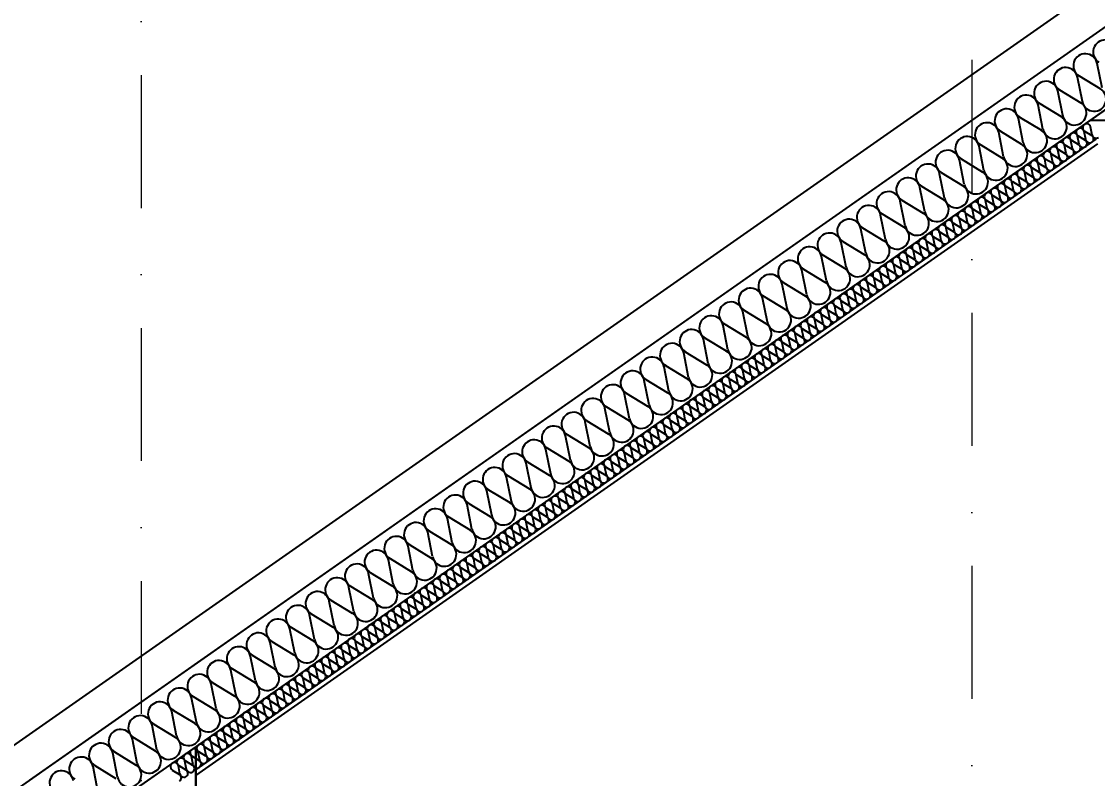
# Model space of a CAD drawing. Header units: millimetres. Extents: x 4647 to 73915, y -13612 to -8141.
# Drawn here: x 6408.2 to 6693.7, y -10667 to -10466.1 of the extents above; entities that cross this region are included whole.
import ezdxf
from ezdxf.enums import TextEntityAlignment as Align

# ---------------------------------------------------------------- set-up
doc = ezdxf.new("R2010")
doc.units = ezdxf.units.MM
doc.linetypes.add('Kropki i Kreski', pattern=[67.027776, 35.277777, -17.638888, 0, -14.111111])
for name, color, linetype in [('2D - Ogólne', 7, 'Continuous'), ('Konstrukcja - Dach', 7, 'Continuous'), ('Konstrukcja - Siatka mod', 7, 'Continuous')]:
    doc.layers.add(name, color=color, linetype=linetype)
doc.layers.add('a_wymiary', color=250, linetype='Continuous', lineweight=9)
doc.layers.add('Konstrukcja - Siatka mod_Nr_Pióra__1', color=7, linetype='Continuous', lineweight=5)
doc.layers.add('Konstrukcja - Siatka mod_Nr_Pióra__4', color=7, linetype='Continuous', lineweight=5, true_color=0x029e21)
doc.styles.add('GENERATED_STYLE_1', font='arialbd.ttf')
doc.styles.get("Standard").update_dxf_attribs({"font": 'arial.ttf'})
doc.dimstyles.new('1-100', dxfattribs={"dimtxt": 13, "dimasz": 15, "dimexe": 10, "dimexo": 20, "dimgap": 5, "dimtad": 1, "dimdec": 1, "dimrnd": 0.5, "dimtxsty": 'Standard', "dimblk": 'ARCHTICK', "dimcen": 0.09, "dimdle": 10, "dimadec": 0, "dimazin": 0, "dimtfac": 1, "dimtdec": 1, "dimtofl": 0, "dimtmove": 0, "dimatfit": 3, "dimfxl": 10, "dimfxlon": 1, "dimtolj": 1, "dimtzin": 0, "dimarcsym": 0})

# ---------------------------------------------------------------- blocks, each defined once
blk = doc.blocks.new('Standardowy znacznik siatki')
at = {"layer": 'Konstrukcja - Siatka mod_Nr_Pióra__4', "linetype": 'Kropki i Kreski'}
blk.add_line((272.51, 0), (1529.18, 0), dxfattribs=at)
at = {"layer": 'Konstrukcja - Siatka mod_Nr_Pióra__1', "style": 'GENERATED_STYLE_1'}
blk.add_attdef('AC_MarkerText_1', text='', height=18, dxfattribs=at).set_placement((-28.23, -13.29), align=Align.BOTTOM_LEFT)
blk = doc.blocks.new('Standardowy znacznik siatki_2')
at = {"layer": 'Konstrukcja - Siatka mod_Nr_Pióra__4', "linetype": 'Kropki i Kreski'}
blk.add_line((268.51, 0), (1533.18, 0), dxfattribs=at)
at = {"layer": 'Konstrukcja - Siatka mod_Nr_Pióra__1', "style": 'GENERATED_STYLE_1'}
blk.add_attdef('AC_MarkerText_1', text='', height=18, dxfattribs=at).set_placement((-28.89, -13.29), align=Align.BOTTOM_LEFT)
blk = doc.blocks.new('_ArchTick')
at = {"color": 0, "linetype": 'ByBlock', "const_width": 0.15}
blk.add_lwpolyline([(-0.5, -0.5), (0.5, 0.5)], dxfattribs=at)
blk = doc.blocks.new('*D799')
at = {"layer": 'a_wymiary', "color": 0, "lineweight": -2, "transparency": 16777216}
for p, q in [((6446.9, -10239.74), (6446.9, -10209.74)), ((7381.9, -10239.74), (7381.9, -10209.74)), ((6436.9, -10219.74), (7391.9, -10219.74))]:
    blk.add_line(p, q, dxfattribs=at)
at = {"layer": 'DEFPOINTS', "color": 0, "transparency": 16777216}
for p in [(7381.9, -10219.74), (6446.9, -10683.57), (7381.9, -10683.57)]:
    blk.add_point(p, dxfattribs=at)
at = {"layer": 'a_wymiary', "color": 0, "lineweight": -2, "transparency": 16777216, "xscale": 15, "yscale": 15, "zscale": 15, "rotation": 180}
blk.add_blockref('_ArchTick', (6446.9, -10219.74), dxfattribs=at)
at = {"layer": 'a_wymiary', "color": 0, "lineweight": -2, "transparency": 16777216, "xscale": 15, "yscale": 15, "zscale": 15}
blk.add_blockref('_ArchTick', (7381.9, -10219.74), dxfattribs=at)
at = {"layer": 'a_wymiary', "color": 0, "transparency": 16777216, "insert": (6914.4, -10208.1), "char_height": 13, "attachment_point": 5}
blk.add_mtext('\\A1;935', dxfattribs=at)
blk = doc.blocks.new('*D801')
at = {"layer": 'a_wymiary', "color": 0, "lineweight": -2, "transparency": 16777216}
for p, q in [((6364.42, -10210.99), (6364.42, -10180.99)), ((7464.4, -10210.99), (7464.4, -10180.99)), ((6354.42, -10190.99), (7474.4, -10190.99))]:
    blk.add_line(p, q, dxfattribs=at)
at = {"layer": 'DEFPOINTS', "color": 0, "transparency": 16777216}
for p in [(7464.4, -10190.99), (6364.42, -10687.41), (7464.4, -10687.41)]:
    blk.add_point(p, dxfattribs=at)
at = {"layer": 'a_wymiary', "color": 0, "lineweight": -2, "transparency": 16777216, "xscale": 15, "yscale": 15, "zscale": 15, "rotation": 180}
blk.add_blockref('_ArchTick', (6364.42, -10190.99), dxfattribs=at)
at = {"layer": 'a_wymiary', "color": 0, "lineweight": -2, "transparency": 16777216, "xscale": 15, "yscale": 15, "zscale": 15}
blk.add_blockref('_ArchTick', (7464.4, -10190.99), dxfattribs=at)
at = {"layer": 'a_wymiary', "color": 0, "transparency": 16777216, "insert": (6914.41, -10179.35), "char_height": 13, "attachment_point": 5}
blk.add_mtext('\\A1;1100', dxfattribs=at)
blk = doc.blocks.new('*D865')
at = {"layer": 'a_wymiary', "color": 0, "lineweight": -2, "transparency": 16777216}
for p, q in [((6282.67, -10798.57), (6282.67, -10513.34)), ((6302.67, -10523.34), (6272.67, -10523.34)), ((6302.67, -10788.57), (6272.67, -10788.57))]:
    blk.add_line(p, q, dxfattribs=at)
at = {"layer": 'DEFPOINTS', "color": 0, "transparency": 16777216}
for p in [(6282.67, -10523.34), (6640.6, -10523.34), (6642.09, -10788.57)]:
    blk.add_point(p, dxfattribs=at)
at = {"layer": 'a_wymiary', "color": 0, "lineweight": -2, "transparency": 16777216, "xscale": 15, "yscale": 15, "zscale": 15}
for p, rotation in [((6282.67, -10523.34), 90), ((6282.67, -10788.57), 270)]:
    blk.add_blockref('_ArchTick', p, dxfattribs=dict(at, rotation=rotation))
at = {"layer": 'a_wymiary', "color": 0, "transparency": 16777216, "insert": (6271.03, -10655.96), "char_height": 13, "attachment_point": 5, "rotation": 90}
blk.add_mtext('\\A1;265', dxfattribs=at)

msp = doc.modelspace()

# ---------------------------------------------------------------- linework, layer by layer
for p, q in [((6700.07, -10486.57), (6454.4, -10658.58)), ((6454.4, -10658.58), (6438.72, -10669.57)), ((6454.4, -10683.57), (6454.4, -10658.58)), ((6454.4, -10658.58), (6454.4, -10683.57))]:
    msp.add_line(p, q)
at = {"layer": '2D - Ogólne'}
for p, q in [((6410.4, -10667.42), (6914.41, -10314.51)), ((6694.96, -10483.72), (6693.66, -10477.23)), ((6688.87, -10480.58), (6694.52, -10484.03)), ((6689.74, -10487.38), (6688.43, -10480.89)), ((6684.51, -10491.04), (6683.21, -10484.55)), ((6683.65, -10484.24), (6689.3, -10487.69)), ((6679.28, -10494.7), (6677.98, -10488.21)), ((6678.42, -10487.9), (6684.07, -10491.35)), ((6674.06, -10498.36), (6672.76, -10491.87)), ((6673.2, -10491.56), (6678.85, -10495)), ((6668.83, -10502.02), (6667.53, -10495.53)), ((6667.97, -10495.22), (6673.62, -10498.66)), ((6663.61, -10505.67), (6662.3, -10499.19)), ((6662.74, -10498.88), (6668.39, -10502.32)), ((6658.38, -10509.33), (6657.08, -10502.85)), ((6657.52, -10502.54), (6663.17, -10505.98)), ((6652.29, -10506.2), (6657.94, -10509.64)), ((6653.15, -10512.99), (6651.85, -10506.51)), ((6647.93, -10516.65), (6646.63, -10510.17)), ((6647.07, -10509.86), (6652.72, -10513.3)), ((6642.7, -10520.31), (6641.4, -10513.83)), ((6641.84, -10513.52), (6647.49, -10516.96)), ((6637.48, -10523.97), (6636.17, -10517.48)), ((6636.61, -10517.18), (6642.26, -10520.62)), ((6632.25, -10527.63), (6630.95, -10521.14)), ((6631.39, -10520.84), (6637.04, -10524.28)), ((6627.03, -10531.29), (6625.72, -10524.8)), ((6626.16, -10524.5), (6631.81, -10527.94)), ((6621.8, -10534.95), (6620.5, -10528.46)), ((6620.94, -10528.15), (6626.59, -10531.6)), ((6615.71, -10531.81), (6621.36, -10535.26)), ((6616.57, -10538.61), (6615.27, -10532.12)), ((6611.35, -10542.27), (6610.05, -10535.78)), ((6610.48, -10535.47), (6616.13, -10538.92)), ((6606.12, -10545.93), (6604.82, -10539.44)), ((6605.26, -10539.13), (6610.91, -10542.57)), ((6600.9, -10549.59), (6599.59, -10543.1)), ((6600.03, -10542.79), (6605.68, -10546.23)), ((6595.67, -10553.24), (6594.37, -10546.76)), ((6594.81, -10546.45), (6600.46, -10549.89)), ((6590.44, -10556.9), (6589.14, -10550.42)), ((6589.58, -10550.11), (6595.23, -10553.55)), ((6585.22, -10560.56), (6583.92, -10554.08)), ((6584.35, -10553.77), (6590, -10557.21)), ((6579.99, -10564.22), (6578.69, -10557.74)), ((6579.13, -10557.43), (6584.78, -10560.87)), ((6574.77, -10567.88), (6573.46, -10561.4)), ((6573.9, -10561.09), (6579.55, -10564.53)), ((6569.54, -10571.54), (6568.24, -10565.05)), ((6568.68, -10564.75), (6574.33, -10568.19)), ((6564.31, -10575.2), (6563.01, -10568.71)), ((6563.45, -10568.41), (6569.1, -10571.85)), ((6558.23, -10572.07), (6563.88, -10575.51)), ((6559.09, -10578.86), (6557.79, -10572.37)), ((6553.86, -10582.52), (6552.56, -10576.03)), ((6553, -10575.72), (6558.65, -10579.17)), ((6548.64, -10586.18), (6547.33, -10579.69)), ((6547.77, -10579.38), (6553.42, -10582.83)), ((6543.41, -10589.84), (6542.11, -10583.35)), ((6542.55, -10583.04), (6548.2, -10586.49)), ((6538.18, -10593.5), (6536.88, -10587.01)), ((6537.32, -10586.7), (6542.97, -10590.14)), ((6532.96, -10597.16), (6531.66, -10590.67)), ((6532.1, -10590.36), (6537.75, -10593.8)), ((6527.73, -10600.81), (6526.43, -10594.33)), ((6526.87, -10594.02), (6532.52, -10597.46)), ((6521.64, -10597.68), (6527.29, -10601.12)), ((6522.51, -10604.47), (6521.2, -10597.99)), ((6517.28, -10608.13), (6515.98, -10601.65)), ((6516.42, -10601.34), (6522.07, -10604.78)), ((6512.06, -10611.79), (6510.75, -10605.31)), ((6511.19, -10605), (6516.84, -10608.44)), ((6506.83, -10615.45), (6505.53, -10608.97)), ((6505.97, -10608.66), (6511.62, -10612.1)), ((6501.6, -10619.11), (6500.3, -10612.62)), ((6500.74, -10612.32), (6506.39, -10615.76)), ((6496.38, -10622.77), (6495.08, -10616.28)), ((6495.51, -10615.98), (6501.16, -10619.42)), ((6491.15, -10626.43), (6489.85, -10619.94)), ((6490.29, -10619.64), (6495.94, -10623.08)), ((6485.06, -10623.29), (6490.71, -10626.74)), ((6485.93, -10630.09), (6484.62, -10623.6)), ((6480.7, -10633.75), (6479.4, -10627.26)), ((6479.84, -10626.95), (6485.49, -10630.4)), ((6475.47, -10637.41), (6474.17, -10630.92)), ((6474.61, -10630.61), (6480.26, -10634.06)), ((6470.25, -10641.07), (6468.95, -10634.58)), ((6469.38, -10634.27), (6475.03, -10637.71)), ((6465.02, -10644.73), (6463.72, -10638.24)), ((6464.16, -10637.93), (6469.81, -10641.37)), ((6459.8, -10648.38), (6458.49, -10641.9)), ((6458.93, -10641.59), (6464.58, -10645.03)), ((6454.57, -10652.04), (6453.27, -10645.56)), ((6453.71, -10645.25), (6459.36, -10648.69)), ((6448.48, -10648.91), (6454.13, -10652.35)), ((6449.34, -10655.7), (6448.04, -10649.22)), ((6444.12, -10659.36), (6442.82, -10652.88)), ((6443.26, -10652.57), (6448.91, -10656.01)), ((6438.89, -10663.02), (6437.59, -10656.53)), ((6438.03, -10656.23), (6443.68, -10659.67)), ((6433.67, -10666.68), (6432.36, -10660.19)), ((6432.8, -10659.89), (6438.45, -10663.33)), ((6428.44, -10670.34), (6427.14, -10663.85)), ((6427.58, -10663.55), (6433.23, -10666.99))]:
    msp.add_line(p, q, dxfattribs=at)
at = {"layer": '2D - Ogólne', "color": 161, "lineweight": 25}
for p, q in [((6691.85, -10492.32), (7136.98, -10492.32)), ((6638.48, -10535.8), (6693.43, -10497.32)), ((6638.95, -10537), (6693.83, -10498.57)), ((6454.4, -10664.69), (6638.48, -10535.8)), ((6454.4, -10666.21), (6638.95, -10537)), ((6454.42, -10666.2), (6454.42, -10683.57))]:
    msp.add_line(p, q, dxfattribs=at)
at = {"layer": '2D - Ogólne'}
for centre, start_param, end_param in [((6695.76, -10474.2), 4.299595, 8.266775), ((6690.53, -10477.86), 4.299595, 8.266775), ((6685.31, -10481.52), 4.299595, 8.266775), ((6680.08, -10485.18), 4.299595, 8.266775), ((6674.85, -10488.84), 4.299595, 8.266775), ((6692.86, -10486.75), 1.158004, 5.125183), ((6669.63, -10492.5), 4.299595, 8.266775), ((6687.64, -10490.41), 1.158004, 5.125183), ((6682.41, -10494.07), 1.158004, 5.125183), ((6664.4, -10496.16), 4.299595, 8.266775), ((6659.18, -10499.82), 4.299595, 8.266775), ((6677.19, -10497.73), 1.158004, 5.125183), ((6653.95, -10503.48), 4.299595, 8.266775), ((6671.96, -10501.39), 1.158004, 5.125183), ((6666.73, -10505.05), 1.158004, 5.125183), ((6648.73, -10507.13), 4.299595, 8.266775), ((6661.51, -10508.71), 1.158004, 5.125183), ((6643.5, -10510.79), 4.299595, 8.266775), ((6638.27, -10514.45), 4.299595, 8.266775), ((6656.28, -10512.37), 1.158004, 5.125183), ((6633.05, -10518.11), 4.299595, 8.266775), ((6651.06, -10516.02), 1.158004, 5.125183), ((6645.83, -10519.68), 1.158004, 5.125183), ((6627.82, -10521.77), 4.299595, 8.266775), ((6640.6, -10523.34), 1.158004, 5.125183), ((6622.6, -10525.43), 4.299595, 8.266775), ((6617.37, -10529.09), 4.299595, 8.266775), ((6635.38, -10527), 1.158004, 5.125183), ((6630.15, -10530.66), 1.158004, 5.125183), ((6612.14, -10532.75), 4.299595, 8.266775), ((6624.93, -10534.32), 1.158004, 5.125183), ((6606.92, -10536.41), 4.299595, 8.266775), ((6601.69, -10540.07), 4.299595, 8.266775), ((6619.7, -10537.98), 1.158004, 5.125183), ((6596.47, -10543.73), 4.299595, 8.266775), ((6614.47, -10541.64), 1.158004, 5.125183), ((6609.25, -10545.3), 1.158004, 5.125183), ((6591.24, -10547.39), 4.299595, 8.266775), ((6604.02, -10548.96), 1.158004, 5.125183), ((6586.01, -10551.04), 4.299595, 8.266775), ((6580.79, -10554.7), 4.299595, 8.266775), ((6598.8, -10552.62), 1.158004, 5.125183), ((6593.57, -10556.28), 1.158004, 5.125183), ((6575.56, -10558.36), 4.299595, 8.266775), ((6588.35, -10559.94), 1.158004, 5.125183), ((6570.34, -10562.02), 4.299595, 8.266775), ((6565.11, -10565.68), 4.299595, 8.266775), ((6583.12, -10563.59), 1.158004, 5.125183), ((6559.88, -10569.34), 4.299595, 8.266775), ((6577.89, -10567.25), 1.158004, 5.125183), ((6572.67, -10570.91), 1.158004, 5.125183), ((6554.66, -10573), 4.299595, 8.266775), ((6567.44, -10574.57), 1.158004, 5.125183), ((6549.43, -10576.66), 4.299595, 8.266775), ((6544.21, -10580.32), 4.299595, 8.266775), ((6562.22, -10578.23), 1.158004, 5.125183), ((6556.99, -10581.89), 1.158004, 5.125183), ((6538.98, -10583.98), 4.299595, 8.266775), ((6551.76, -10585.55), 1.158004, 5.125183), ((6533.76, -10587.64), 4.299595, 8.266775), ((6528.53, -10591.3), 4.299595, 8.266775), ((6546.54, -10589.21), 1.158004, 5.125183), ((6523.3, -10594.96), 4.299595, 8.266775), ((6541.31, -10592.87), 1.158004, 5.125183), ((6536.09, -10596.53), 1.158004, 5.125183), ((6518.08, -10598.61), 4.299595, 8.266775), ((6530.86, -10600.19), 1.158004, 5.125183), ((6512.85, -10602.27), 4.299595, 8.266775), ((6507.63, -10605.93), 4.299595, 8.266775), ((6525.63, -10603.85), 1.158004, 5.125183), ((6502.4, -10609.59), 4.299595, 8.266775), ((6520.41, -10607.51), 1.158004, 5.125183), ((6515.18, -10611.16), 1.158004, 5.125183), ((6497.17, -10613.25), 4.299595, 8.266775), ((6491.95, -10616.91), 4.299595, 8.266775), ((6509.96, -10614.82), 1.158004, 5.125183), ((6486.72, -10620.57), 4.299595, 8.266775), ((6504.73, -10618.48), 1.158004, 5.125183), ((6499.5, -10622.14), 1.158004, 5.125183), ((6481.5, -10624.23), 4.299595, 8.266775), ((6494.28, -10625.8), 1.158004, 5.125183), ((6476.27, -10627.89), 4.299595, 8.266775), ((6471.04, -10631.55), 4.299595, 8.266775), ((6489.05, -10629.46), 1.158004, 5.125183), ((6465.82, -10635.21), 4.299595, 8.266775), ((6483.83, -10633.12), 1.158004, 5.125183), ((6478.6, -10636.78), 1.158004, 5.125183), ((6460.59, -10638.87), 4.299595, 8.266775), ((6473.38, -10640.44), 1.158004, 5.125183), ((6455.37, -10642.53), 4.299595, 8.266775), ((6450.14, -10646.18), 4.299595, 8.266775), ((6468.15, -10644.1), 1.158004, 5.125183), ((6462.92, -10647.76), 1.158004, 5.125183), ((6444.91, -10649.84), 4.299595, 8.266775), ((6457.7, -10651.42), 1.158004, 5.125183), ((6439.69, -10653.5), 4.299595, 8.266775), ((6434.46, -10657.16), 4.299595, 8.266775), ((6452.47, -10655.08), 1.158004, 5.125183), ((6429.24, -10660.82), 4.299595, 8.266775), ((6447.25, -10658.73), 1.158004, 5.125183), ((6442.02, -10662.39), 1.158004, 5.125183), ((6424.01, -10664.48), 4.299595, 8.266775), ((6436.79, -10666.05), 1.158004, 5.125183), ((6418.78, -10668.14), 4.299595, 8.266775)]:
    msp.add_ellipse(centre, major_axis=(-1.83, 2.61), ratio=0.999894, start_param=start_param, end_param=end_param, dxfattribs=at)
at = {"layer": 'Konstrukcja - Dach'}
for p, q in [((6364.42, -10687.41), (6914.41, -10302.3)), ((6364.42, -10699.61), (6914.41, -10314.51)), ((6364.42, -10699.61), (6914.41, -10314.51)), ((6364.42, -10721.59), (6914.41, -10336.48)), ((6692.36, -10496.25), (6691.92, -10494.09)), ((6687.13, -10499.91), (6686.7, -10497.75)), ((6686.84, -10497.65), (6688.73, -10498.79)), ((6688.87, -10498.69), (6688.44, -10496.53)), ((6688.59, -10496.43), (6690.47, -10497.57)), ((6690.61, -10497.47), (6690.18, -10495.31)), ((6690.33, -10495.21), (6692.21, -10496.35)), ((6683.65, -10502.35), (6683.21, -10500.19)), ((6683.36, -10500.09), (6685.24, -10501.23)), ((6685.39, -10501.13), (6684.95, -10498.97)), ((6685.1, -10498.87), (6686.98, -10500.01)), ((6680.16, -10504.79), (6679.73, -10502.63)), ((6679.88, -10502.53), (6681.76, -10503.67)), ((6681.9, -10503.57), (6681.47, -10501.41)), ((6681.62, -10501.31), (6683.5, -10502.45)), ((6674.94, -10508.45), (6674.5, -10506.29)), ((6674.65, -10506.18), (6676.53, -10507.33)), ((6676.68, -10507.23), (6676.24, -10505.07)), ((6676.39, -10504.97), (6678.27, -10506.11)), ((6678.42, -10506.01), (6677.99, -10503.85)), ((6678.13, -10503.75), (6680.02, -10504.89)), ((6671.45, -10510.89), (6671.02, -10508.73)), ((6671.17, -10508.62), (6673.05, -10509.77)), ((6673.19, -10509.67), (6672.76, -10507.51)), ((6672.91, -10507.4), (6674.79, -10508.55)), ((6667.97, -10513.33), (6667.53, -10511.17)), ((6667.68, -10511.06), (6669.56, -10512.21)), ((6669.71, -10512.11), (6669.28, -10509.95)), ((6669.42, -10509.84), (6671.31, -10510.99)), ((6662.74, -10516.99), (6662.31, -10514.83)), ((6662.46, -10514.72), (6664.34, -10515.87)), ((6664.49, -10515.77), (6664.05, -10513.61)), ((6664.2, -10513.5), (6666.08, -10514.65)), ((6666.23, -10514.55), (6665.79, -10512.39)), ((6665.94, -10512.28), (6667.82, -10513.43)), ((6659.26, -10519.43), (6658.83, -10517.27)), ((6658.97, -10517.16), (6660.85, -10518.31)), ((6661, -10518.21), (6660.57, -10516.05)), ((6660.71, -10515.94), (6662.6, -10517.09)), ((6655.78, -10521.87), (6655.34, -10519.7)), ((6655.49, -10519.6), (6657.37, -10520.75)), ((6657.52, -10520.65), (6657.08, -10518.48)), ((6657.23, -10518.38), (6659.11, -10519.53)), ((6650.55, -10525.53), (6650.12, -10523.36)), ((6650.26, -10523.26), (6652.14, -10524.41)), ((6652.29, -10524.31), (6651.86, -10522.14)), ((6652, -10522.04), (6653.89, -10523.19)), ((6654.03, -10523.09), (6653.6, -10520.92)), ((6653.75, -10520.82), (6655.63, -10521.97)), ((6647.07, -10527.97), (6646.63, -10525.8)), ((6646.78, -10525.7), (6648.66, -10526.85)), ((6648.81, -10526.75), (6648.37, -10524.58)), ((6648.52, -10524.48), (6650.4, -10525.63)), ((6643.58, -10530.4), (6643.15, -10528.24)), ((6643.29, -10528.14), (6645.18, -10529.29)), ((6645.32, -10529.19), (6644.89, -10527.02)), ((6645.04, -10526.92), (6646.92, -10528.07)), ((6638.36, -10534.06), (6637.92, -10531.9)), ((6638.07, -10531.8), (6639.95, -10532.95)), ((6640.1, -10532.84), (6639.66, -10530.68)), ((6639.81, -10530.58), (6641.69, -10531.73)), ((6641.84, -10531.62), (6641.41, -10529.46)), ((6641.55, -10529.36), (6643.43, -10530.51)), ((6634.87, -10536.5), (6634.44, -10534.34)), ((6634.58, -10534.24), (6636.47, -10535.39)), ((6636.61, -10535.28), (6636.18, -10533.12)), ((6636.33, -10533.02), (6638.21, -10534.17)), ((6631.39, -10538.94), (6630.95, -10536.78)), ((6631.1, -10536.68), (6632.98, -10537.83)), ((6633.13, -10537.72), (6632.7, -10535.56)), ((6632.84, -10535.46), (6634.73, -10536.61)), ((6626.16, -10542.6), (6625.73, -10540.44)), ((6625.87, -10540.34), (6627.76, -10541.49)), ((6627.9, -10541.38), (6627.47, -10539.22)), ((6627.62, -10539.12), (6629.5, -10540.27)), ((6629.65, -10540.16), (6629.21, -10538)), ((6629.36, -10537.9), (6631.24, -10539.05)), ((6622.68, -10545.04), (6622.24, -10542.88)), ((6622.39, -10542.78), (6624.27, -10543.92)), ((6624.42, -10543.82), (6623.99, -10541.66)), ((6624.13, -10541.56), (6626.02, -10542.7)), ((6619.19, -10547.48), (6618.76, -10545.32)), ((6618.91, -10545.22), (6620.79, -10546.36)), ((6620.94, -10546.26), (6620.5, -10544.1)), ((6620.65, -10544), (6622.53, -10545.14)), ((6613.97, -10551.14), (6613.53, -10548.98)), ((6613.68, -10548.88), (6615.56, -10550.02)), ((6615.71, -10549.92), (6615.28, -10547.76)), ((6615.42, -10547.66), (6617.31, -10548.8)), ((6617.45, -10548.7), (6617.02, -10546.54)), ((6617.16, -10546.44), (6619.05, -10547.58)), ((6610.48, -10553.58), (6610.05, -10551.42)), ((6610.2, -10551.32), (6612.08, -10552.46)), ((6612.23, -10552.36), (6611.79, -10550.2)), ((6611.94, -10550.1), (6613.82, -10551.24)), ((6607, -10556.02), (6606.57, -10553.86)), ((6606.71, -10553.75), (6608.6, -10554.9)), ((6608.74, -10554.8), (6608.31, -10552.64)), ((6608.45, -10552.54), (6610.34, -10553.68)), ((6601.77, -10559.68), (6601.34, -10557.52)), ((6601.49, -10557.41), (6603.37, -10558.56)), ((6603.52, -10558.46), (6603.08, -10556.3)), ((6603.23, -10556.19), (6605.11, -10557.34)), ((6605.26, -10557.24), (6604.82, -10555.08)), ((6604.97, -10554.97), (6606.85, -10556.12)), ((6598.29, -10562.12), (6597.86, -10559.96)), ((6598, -10559.85), (6599.89, -10561)), ((6600.03, -10560.9), (6599.6, -10558.74)), ((6599.74, -10558.63), (6601.63, -10559.78)), ((6594.81, -10564.56), (6594.37, -10562.4)), ((6594.52, -10562.29), (6596.4, -10563.44)), ((6596.55, -10563.34), (6596.11, -10561.18)), ((6596.26, -10561.07), (6598.14, -10562.22)), ((6589.58, -10568.22), (6589.15, -10566.05)), ((6589.29, -10565.95), (6591.18, -10567.1)), ((6591.32, -10567), (6590.89, -10564.84)), ((6591.03, -10564.73), (6592.92, -10565.88)), ((6593.06, -10565.78), (6592.63, -10563.62)), ((6592.78, -10563.51), (6594.66, -10564.66)), ((6586.1, -10570.66), (6585.66, -10568.49)), ((6585.81, -10568.39), (6587.69, -10569.54)), ((6587.84, -10569.44), (6587.4, -10567.27)), ((6587.55, -10567.17), (6589.43, -10568.32)), ((6580.58, -10572.05), (6582.47, -10573.2)), ((6582.61, -10573.1), (6582.18, -10570.93)), ((6582.32, -10570.83), (6584.21, -10571.98)), ((6584.35, -10571.88), (6583.92, -10569.71)), ((6584.07, -10569.61), (6585.95, -10570.76)), ((6577.39, -10576.76), (6576.95, -10574.59)), ((6577.1, -10574.49), (6578.98, -10575.64)), ((6579.13, -10575.54), (6578.69, -10573.37)), ((6578.84, -10573.27), (6580.72, -10574.42)), ((6580.87, -10574.32), (6580.44, -10572.15)), ((6573.9, -10579.19), (6573.47, -10577.03)), ((6573.61, -10576.93), (6575.5, -10578.08)), ((6575.64, -10577.98), (6575.21, -10575.81)), ((6575.36, -10575.71), (6577.24, -10576.86)), ((6568.39, -10580.59), (6570.27, -10581.74)), ((6570.42, -10581.63), (6569.98, -10579.47)), ((6570.13, -10579.37), (6572.01, -10580.52)), ((6572.16, -10580.41), (6571.73, -10578.25)), ((6571.87, -10578.15), (6573.76, -10579.3)), ((6565.19, -10585.29), (6564.76, -10583.13)), ((6564.9, -10583.03), (6566.79, -10584.18)), ((6566.93, -10584.07), (6566.5, -10581.91)), ((6566.65, -10581.81), (6568.53, -10582.96)), ((6568.68, -10582.85), (6568.24, -10580.69)), ((6561.71, -10587.73), (6561.27, -10585.57)), ((6561.42, -10585.47), (6563.3, -10586.62)), ((6563.45, -10586.51), (6563.02, -10584.35)), ((6563.16, -10584.25), (6565.05, -10585.4)), ((6556.19, -10589.13), (6558.08, -10590.28)), ((6558.22, -10590.17), (6557.79, -10588.01)), ((6557.94, -10587.91), (6559.82, -10589.06)), ((6559.97, -10588.95), (6559.53, -10586.79)), ((6559.68, -10586.69), (6561.56, -10587.84)), ((6553, -10593.83), (6552.56, -10591.67)), ((6552.71, -10591.57), (6554.59, -10592.71)), ((6554.74, -10592.61), (6554.31, -10590.45)), ((6554.45, -10590.35), (6556.34, -10591.49)), ((6556.48, -10591.39), (6556.05, -10589.23)), ((6549.51, -10596.27), (6549.08, -10594.11)), ((6549.23, -10594.01), (6551.11, -10595.15)), ((6551.26, -10595.05), (6550.82, -10592.89)), ((6550.97, -10592.79), (6552.85, -10593.93)), ((6544.29, -10599.93), (6543.85, -10597.77)), ((6544, -10597.67), (6545.88, -10598.81)), ((6546.03, -10598.71), (6545.6, -10596.55)), ((6545.74, -10596.45), (6547.63, -10597.59)), ((6547.77, -10597.49), (6547.34, -10595.33)), ((6547.48, -10595.23), (6549.37, -10596.37)), ((6540.8, -10602.37), (6540.37, -10600.21)), ((6540.52, -10600.11), (6542.4, -10601.25)), ((6542.55, -10601.15), (6542.11, -10598.99)), ((6542.26, -10598.89), (6544.14, -10600.03)), ((6537.32, -10604.81), (6536.89, -10602.65)), ((6537.03, -10602.54), (6538.92, -10603.69)), ((6539.06, -10603.59), (6538.63, -10601.43)), ((6538.77, -10601.33), (6540.66, -10602.47)), ((6532.09, -10608.47), (6531.66, -10606.31)), ((6531.81, -10606.2), (6533.69, -10607.35)), ((6533.84, -10607.25), (6533.4, -10605.09)), ((6533.55, -10604.98), (6535.43, -10606.13)), ((6535.58, -10606.03), (6535.14, -10603.87)), ((6535.29, -10603.76), (6537.17, -10604.91)), ((6528.61, -10610.91), (6528.18, -10608.75)), ((6528.32, -10608.64), (6530.21, -10609.79)), ((6530.35, -10609.69), (6529.92, -10607.53)), ((6530.06, -10607.42), (6531.95, -10608.57)), ((6525.13, -10613.35), (6524.69, -10611.19)), ((6524.84, -10611.08), (6526.72, -10612.23)), ((6526.87, -10612.13), (6526.43, -10609.97)), ((6526.58, -10609.86), (6528.46, -10611.01)), ((6519.9, -10617.01), (6519.47, -10614.84)), ((6519.61, -10614.74), (6521.5, -10615.89)), ((6521.64, -10615.79), (6521.21, -10613.63)), ((6521.36, -10613.52), (6523.24, -10614.67)), ((6523.38, -10614.57), (6522.95, -10612.41)), ((6523.1, -10612.3), (6524.98, -10613.45)), ((6516.42, -10619.45), (6515.98, -10617.28)), ((6516.13, -10617.18), (6518.01, -10618.33)), ((6518.16, -10618.23), (6517.72, -10616.06)), ((6517.87, -10615.96), (6519.75, -10617.11)), ((6512.93, -10621.89), (6512.5, -10619.72)), ((6512.65, -10619.62), (6514.53, -10620.77)), ((6514.67, -10620.67), (6514.24, -10618.5)), ((6514.39, -10618.4), (6516.27, -10619.55)), ((6507.71, -10625.55), (6507.27, -10623.38)), ((6507.42, -10623.28), (6509.3, -10624.43)), ((6509.45, -10624.33), (6509.01, -10622.16)), ((6509.16, -10622.06), (6511.04, -10623.21)), ((6511.19, -10623.11), (6510.76, -10620.94)), ((6510.9, -10620.84), (6512.79, -10621.99)), ((6504.22, -10627.98), (6503.79, -10625.82)), ((6503.94, -10625.72), (6505.82, -10626.87)), ((6505.96, -10626.76), (6505.53, -10624.6)), ((6505.68, -10624.5), (6507.56, -10625.65)), ((6500.74, -10630.42), (6500.3, -10628.26)), ((6500.45, -10628.16), (6502.33, -10629.31)), ((6502.48, -10629.2), (6502.05, -10627.04)), ((6502.19, -10626.94), (6504.08, -10628.09)), ((6495.51, -10634.08), (6495.08, -10631.92)), ((6495.23, -10631.82), (6497.11, -10632.97)), ((6497.26, -10632.86), (6496.82, -10630.7)), ((6496.97, -10630.6), (6498.85, -10631.75)), ((6499, -10631.64), (6498.56, -10629.48)), ((6498.71, -10629.38), (6500.59, -10630.53)), ((6492.03, -10636.52), (6491.6, -10634.36)), ((6491.74, -10634.26), (6493.62, -10635.41)), ((6493.77, -10635.3), (6493.34, -10633.14)), ((6493.48, -10633.04), (6495.37, -10634.19)), ((6488.55, -10638.96), (6488.11, -10636.8)), ((6488.26, -10636.7), (6490.14, -10637.85)), ((6490.29, -10637.74), (6489.85, -10635.58)), ((6490, -10635.48), (6491.88, -10636.63)), ((6483.32, -10642.62), (6482.89, -10640.46)), ((6483.03, -10640.36), (6484.91, -10641.5)), ((6485.06, -10641.4), (6484.63, -10639.24)), ((6484.77, -10639.14), (6486.66, -10640.28)), ((6486.8, -10640.18), (6486.37, -10638.02)), ((6486.52, -10637.92), (6488.4, -10639.06)), ((6479.84, -10645.06), (6479.4, -10642.9)), ((6479.55, -10642.8), (6481.43, -10643.94)), ((6481.58, -10643.84), (6481.14, -10641.68)), ((6481.29, -10641.58), (6483.17, -10642.72)), ((6476.35, -10647.5), (6475.92, -10645.34)), ((6476.06, -10645.24), (6477.95, -10646.38)), ((6478.09, -10646.28), (6477.66, -10644.12)), ((6477.81, -10644.02), (6479.69, -10645.16)), ((6471.13, -10651.16), (6470.69, -10649)), ((6470.84, -10648.9), (6472.72, -10650.04)), ((6472.87, -10649.94), (6472.43, -10647.78)), ((6472.58, -10647.68), (6474.46, -10648.82)), ((6474.61, -10648.72), (6474.18, -10646.56)), ((6474.32, -10646.46), (6476.2, -10647.6)), ((6467.64, -10653.6), (6467.21, -10651.44)), ((6467.35, -10651.33), (6469.24, -10652.48)), ((6469.38, -10652.38), (6468.95, -10650.22)), ((6469.1, -10650.11), (6470.98, -10651.26)), ((6464.16, -10656.04), (6463.72, -10653.88)), ((6463.87, -10653.77), (6465.75, -10654.92)), ((6465.9, -10654.82), (6465.47, -10652.66)), ((6465.61, -10652.55), (6467.5, -10653.7)), ((6458.93, -10659.7), (6458.5, -10657.54)), ((6458.64, -10657.43), (6460.53, -10658.58)), ((6460.67, -10658.48), (6460.24, -10656.32)), ((6460.39, -10656.21), (6462.27, -10657.36)), ((6462.42, -10657.26), (6461.98, -10655.1)), ((6462.13, -10654.99), (6464.01, -10656.14)), ((6455.45, -10662.14), (6455.01, -10659.98)), ((6455.16, -10659.87), (6457.04, -10661.02)), ((6457.19, -10660.92), (6456.76, -10658.76)), ((6456.9, -10658.65), (6458.79, -10659.8)), ((6451.96, -10664.58), (6451.53, -10662.41)), ((6451.68, -10662.31), (6453.56, -10663.46)), ((6453.71, -10663.36), (6453.27, -10661.2)), ((6453.42, -10661.09), (6455.3, -10662.24)), ((6448.19, -10664.75), (6450.08, -10665.9)), ((6450.22, -10665.8), (6449.79, -10663.63)), ((6449.93, -10663.53), (6451.82, -10664.68))]:
    msp.add_line(p, q, dxfattribs=at)
for centre, start_param, end_param in [((6689.14, -10495.52), 4.299595, 8.266775), ((6690.88, -10494.3), 4.299595, 8.266775), ((6685.65, -10497.96), 4.299595, 8.266775), ((6687.4, -10496.74), 4.299595, 8.266775), ((6689.92, -10498.48), 1.158004, 5.125183), ((6691.66, -10497.26), 1.158004, 5.125183), ((6693.4, -10496.04), 1.158004, 3.141593), ((6680.43, -10501.62), 4.299595, 8.266775), ((6682.17, -10500.4), 4.299595, 8.266775), ((6683.91, -10499.18), 4.299595, 8.266775), ((6686.43, -10500.92), 1.158004, 5.125183), ((6688.17, -10499.7), 1.158004, 5.125183), ((6676.94, -10504.06), 4.299595, 8.266775), ((6678.69, -10502.84), 4.299595, 8.266775), ((6682.95, -10503.36), 1.158004, 5.125183), ((6684.69, -10502.14), 1.158004, 5.125183), ((6673.46, -10506.5), 4.299595, 8.266775), ((6675.2, -10505.28), 4.299595, 8.266775), ((6677.72, -10507.02), 1.158004, 5.125183), ((6679.46, -10505.8), 1.158004, 5.125183), ((6681.21, -10504.58), 1.158004, 5.125183), ((6668.23, -10510.16), 4.299595, 8.266775), ((6669.98, -10508.94), 4.299595, 8.266775), ((6671.72, -10507.72), 4.299595, 8.266775), ((6674.24, -10509.46), 1.158004, 5.125183), ((6675.98, -10508.24), 1.158004, 5.125183), ((6664.75, -10512.6), 4.299595, 8.266775), ((6666.49, -10511.38), 4.299595, 8.266775), ((6670.75, -10511.9), 1.158004, 5.125183), ((6672.5, -10510.68), 1.158004, 5.125183), ((6661.27, -10515.03), 4.299595, 8.266775), ((6663.01, -10513.82), 4.299595, 8.266775), ((6665.53, -10515.56), 1.158004, 5.125183), ((6667.27, -10514.34), 1.158004, 5.125183), ((6669.01, -10513.12), 1.158004, 5.125183), ((6656.04, -10518.69), 4.299595, 8.266775), ((6657.78, -10517.47), 4.299595, 8.266775), ((6659.52, -10516.25), 4.299595, 8.266775), ((6662.04, -10518), 1.158004, 5.125183), ((6663.79, -10516.78), 1.158004, 5.125183), ((6652.56, -10521.13), 4.299595, 8.266775), ((6654.3, -10519.91), 4.299595, 8.266775), ((6658.56, -10520.44), 1.158004, 5.125183), ((6660.3, -10519.22), 1.158004, 5.125183), ((6649.07, -10523.57), 4.299595, 8.266775), ((6650.81, -10522.35), 4.299595, 8.266775), ((6653.33, -10524.1), 1.158004, 5.125183), ((6655.08, -10522.88), 1.158004, 5.125183), ((6656.82, -10521.66), 1.158004, 5.125183), ((6643.85, -10527.23), 4.299595, 8.266775), ((6645.59, -10526.01), 4.299595, 8.266775), ((6647.33, -10524.79), 4.299595, 8.266775), ((6649.85, -10526.54), 1.158004, 5.125183), ((6651.59, -10525.32), 1.158004, 5.125183), ((6640.36, -10529.67), 4.299595, 8.266775), ((6642.1, -10528.45), 4.299595, 8.266775), ((6646.37, -10528.98), 1.158004, 5.125183), ((6648.11, -10527.76), 1.158004, 5.125183), ((6636.88, -10532.11), 4.299595, 8.266775), ((6638.62, -10530.89), 4.299595, 8.266775), ((6641.14, -10532.64), 1.158004, 5.125183), ((6642.88, -10531.42), 1.158004, 5.125183), ((6644.62, -10530.2), 1.158004, 5.125183), ((6631.65, -10535.77), 4.299595, 8.266775), ((6633.39, -10534.55), 4.299595, 8.266775), ((6635.14, -10533.33), 4.299595, 8.266775), ((6637.66, -10535.07), 1.158004, 5.125183), ((6639.4, -10533.86), 1.158004, 5.125183), ((6628.17, -10538.21), 4.299595, 8.266775), ((6629.91, -10536.99), 4.299595, 8.266775), ((6634.17, -10537.51), 1.158004, 5.125183), ((6635.91, -10536.29), 1.158004, 5.125183), ((6624.68, -10540.65), 4.299595, 8.266775), ((6626.43, -10539.43), 4.299595, 8.266775), ((6628.95, -10541.17), 1.158004, 5.125183), ((6630.69, -10539.95), 1.158004, 5.125183), ((6632.43, -10538.73), 1.158004, 5.125183), ((6619.46, -10544.31), 4.299595, 8.266775), ((6621.2, -10543.09), 4.299595, 8.266775), ((6622.94, -10541.87), 4.299595, 8.266775), ((6625.46, -10543.61), 1.158004, 5.125183), ((6627.2, -10542.39), 1.158004, 5.125183), ((6615.98, -10546.75), 4.299595, 8.266775), ((6617.72, -10545.53), 4.299595, 8.266775), ((6620.24, -10547.27), 1.158004, 5.125183), ((6621.98, -10546.05), 1.158004, 5.125183), ((6623.72, -10544.83), 1.158004, 5.125183), ((6612.49, -10549.19), 4.299595, 8.266775), ((6614.23, -10547.97), 4.299595, 8.266775), ((6616.75, -10549.71), 1.158004, 5.125183), ((6618.49, -10548.49), 1.158004, 5.125183), ((6607.27, -10552.85), 4.299595, 8.266775), ((6609.01, -10551.63), 4.299595, 8.266775), ((6610.75, -10550.41), 4.299595, 8.266775), ((6613.27, -10552.15), 1.158004, 5.125183), ((6615.01, -10550.93), 1.158004, 5.125183), ((6603.78, -10555.29), 4.299595, 8.266775), ((6605.52, -10554.07), 4.299595, 8.266775), ((6608.04, -10555.81), 1.158004, 5.125183), ((6609.78, -10554.59), 1.158004, 5.125183), ((6611.53, -10553.37), 1.158004, 5.125183), ((6600.3, -10557.73), 4.299595, 8.266775), ((6602.04, -10556.51), 4.299595, 8.266775), ((6604.56, -10558.25), 1.158004, 5.125183), ((6606.3, -10557.03), 1.158004, 5.125183), ((6595.07, -10561.39), 4.299595, 8.266775), ((6596.81, -10560.17), 4.299595, 8.266775), ((6598.56, -10558.95), 4.299595, 8.266775), ((6601.07, -10560.69), 1.158004, 5.125183), ((6602.82, -10559.47), 1.158004, 5.125183), ((6591.59, -10563.82), 4.299595, 8.266775), ((6593.33, -10562.6), 4.299595, 8.266775), ((6595.85, -10564.35), 1.158004, 5.125183), ((6597.59, -10563.13), 1.158004, 5.125183), ((6599.33, -10561.91), 1.158004, 5.125183), ((6588.1, -10566.26), 4.299595, 8.266775), ((6589.85, -10565.04), 4.299595, 8.266775), ((6592.36, -10566.79), 1.158004, 5.125183), ((6594.11, -10565.57), 1.158004, 5.125183), ((6582.88, -10569.92), 4.299595, 8.266775), ((6584.62, -10568.7), 4.299595, 8.266775), ((6586.36, -10567.48), 4.299595, 8.266775), ((6588.88, -10569.23), 1.158004, 5.125183), ((6590.62, -10568.01), 1.158004, 5.125183), ((6579.39, -10572.36), 4.299595, 8.266775), ((6581.14, -10571.14), 4.299595, 8.266775), ((6583.65, -10572.89), 1.158004, 5.125183), ((6585.4, -10571.67), 1.158004, 5.125183), ((6587.14, -10570.45), 1.158004, 5.125183), ((6575.91, -10574.8), 4.299595, 8.266775), ((6577.65, -10573.58), 4.299595, 8.266775), ((6580.17, -10575.33), 1.158004, 5.125183), ((6581.91, -10574.11), 1.158004, 5.125183), ((6570.68, -10578.46), 4.299595, 8.266775), ((6572.43, -10577.24), 4.299595, 8.266775), ((6574.17, -10576.02), 4.299595, 8.266775), ((6576.69, -10577.77), 1.158004, 5.125183), ((6578.43, -10576.55), 1.158004, 5.125183), ((6567.2, -10580.9), 4.299595, 8.266775), ((6568.94, -10579.68), 4.299595, 8.266775), ((6571.46, -10581.43), 1.158004, 5.125183), ((6573.2, -10580.21), 1.158004, 5.125183), ((6574.94, -10578.99), 1.158004, 5.125183), ((6561.97, -10584.56), 4.299595, 8.266775), ((6563.72, -10583.34), 4.299595, 8.266775), ((6565.46, -10582.12), 4.299595, 8.266775), ((6567.98, -10583.86), 1.158004, 5.125183), ((6569.72, -10582.64), 1.158004, 5.125183), ((6558.49, -10587), 4.299595, 8.266775), ((6560.23, -10585.78), 4.299595, 8.266775), ((6564.49, -10586.3), 1.158004, 5.125183), ((6566.23, -10585.08), 1.158004, 5.125183), ((6555.01, -10589.44), 4.299595, 8.266775), ((6556.75, -10588.22), 4.299595, 8.266775), ((6559.27, -10589.96), 1.158004, 5.125183), ((6561.01, -10588.74), 1.158004, 5.125183), ((6562.75, -10587.52), 1.158004, 5.125183), ((6549.78, -10593.1), 4.299595, 8.266775), ((6551.52, -10591.88), 4.299595, 8.266775), ((6553.26, -10590.66), 4.299595, 8.266775), ((6555.78, -10592.4), 1.158004, 5.125183), ((6557.52, -10591.18), 1.158004, 5.125183), ((6546.3, -10595.54), 4.299595, 8.266775), ((6548.04, -10594.32), 4.299595, 8.266775), ((6552.3, -10594.84), 1.158004, 5.125183), ((6554.04, -10593.62), 1.158004, 5.125183), ((6542.81, -10597.98), 4.299595, 8.266775), ((6544.55, -10596.76), 4.299595, 8.266775), ((6547.07, -10598.5), 1.158004, 5.125183), ((6548.81, -10597.28), 1.158004, 5.125183), ((6550.56, -10596.06), 1.158004, 5.125183), ((6537.59, -10601.64), 4.299595, 8.266775), ((6539.33, -10600.42), 4.299595, 8.266775), ((6541.07, -10599.2), 4.299595, 8.266775), ((6543.59, -10600.94), 1.158004, 5.125183), ((6545.33, -10599.72), 1.158004, 5.125183), ((6534.1, -10604.08), 4.299595, 8.266775), ((6535.84, -10602.86), 4.299595, 8.266775), ((6540.11, -10603.38), 1.158004, 5.125183), ((6541.85, -10602.16), 1.158004, 5.125183), ((6530.62, -10606.52), 4.299595, 8.266775), ((6532.36, -10605.3), 4.299595, 8.266775), ((6534.88, -10607.04), 1.158004, 5.125183), ((6536.62, -10605.82), 1.158004, 5.125183), ((6538.36, -10604.6), 1.158004, 5.125183), ((6525.39, -10610.18), 4.299595, 8.266775), ((6527.13, -10608.96), 4.299595, 8.266775), ((6528.88, -10607.74), 4.299595, 8.266775), ((6531.4, -10609.48), 1.158004, 5.125183), ((6533.14, -10608.26), 1.158004, 5.125183), ((6521.91, -10612.61), 4.299595, 8.266775), ((6523.65, -10611.39), 4.299595, 8.266775), ((6527.91, -10611.92), 1.158004, 5.125183), ((6529.65, -10610.7), 1.158004, 5.125183), ((6518.42, -10615.05), 4.299595, 8.266775), ((6520.17, -10613.83), 4.299595, 8.266775), ((6522.69, -10615.58), 1.158004, 5.125183), ((6524.43, -10614.36), 1.158004, 5.125183), ((6526.17, -10613.14), 1.158004, 5.125183), ((6513.2, -10618.71), 4.299595, 8.266775), ((6514.94, -10617.49), 4.299595, 8.266775), ((6516.68, -10616.27), 4.299595, 8.266775), ((6519.2, -10618.02), 1.158004, 5.125183), ((6520.94, -10616.8), 1.158004, 5.125183), ((6509.71, -10621.15), 4.299595, 8.266775), ((6511.46, -10619.93), 4.299595, 8.266775), ((6515.72, -10620.46), 1.158004, 5.125183), ((6517.46, -10619.24), 1.158004, 5.125183), ((6506.23, -10623.59), 4.299595, 8.266775), ((6507.97, -10622.37), 4.299595, 8.266775), ((6510.49, -10624.12), 1.158004, 5.125183), ((6512.23, -10622.9), 1.158004, 5.125183), ((6513.98, -10621.68), 1.158004, 5.125183), ((6501, -10627.25), 4.299595, 8.266775), ((6502.75, -10626.03), 4.299595, 8.266775), ((6504.49, -10624.81), 4.299595, 8.266775), ((6507.01, -10626.56), 1.158004, 5.125183), ((6508.75, -10625.34), 1.158004, 5.125183), ((6497.52, -10629.69), 4.299595, 8.266775), ((6499.26, -10628.47), 4.299595, 8.266775), ((6503.52, -10629), 1.158004, 5.125183), ((6505.27, -10627.78), 1.158004, 5.125183), ((6494.04, -10632.13), 4.299595, 8.266775), ((6495.78, -10630.91), 4.299595, 8.266775), ((6498.3, -10632.65), 1.158004, 5.125183), ((6500.04, -10631.43), 1.158004, 5.125183), ((6501.78, -10630.22), 1.158004, 5.125183), ((6488.81, -10635.79), 4.299595, 8.266775), ((6490.55, -10634.57), 4.299595, 8.266775), ((6492.29, -10633.35), 4.299595, 8.266775), ((6494.81, -10635.09), 1.158004, 5.125183), ((6496.56, -10633.87), 1.158004, 5.125183), ((6485.33, -10638.23), 4.299595, 8.266775), ((6487.07, -10637.01), 4.299595, 8.266775), ((6491.33, -10637.53), 1.158004, 5.125183), ((6493.07, -10636.31), 1.158004, 5.125183), ((6481.84, -10640.67), 4.299595, 8.266775), ((6483.58, -10639.45), 4.299595, 8.266775), ((6486.1, -10641.19), 1.158004, 5.125183), ((6487.85, -10639.97), 1.158004, 5.125183), ((6489.59, -10638.75), 1.158004, 5.125183), ((6476.62, -10644.33), 4.299595, 8.266775), ((6478.36, -10643.11), 4.299595, 8.266775), ((6480.1, -10641.89), 4.299595, 8.266775), ((6482.62, -10643.63), 1.158004, 5.125183), ((6484.36, -10642.41), 1.158004, 5.125183), ((6473.13, -10646.77), 4.299595, 8.266775), ((6474.87, -10645.55), 4.299595, 8.266775), ((6479.14, -10646.07), 1.158004, 5.125183), ((6480.88, -10644.85), 1.158004, 5.125183), ((6469.65, -10649.21), 4.299595, 8.266775), ((6471.39, -10647.99), 4.299595, 8.266775), ((6473.91, -10649.73), 1.158004, 5.125183), ((6475.65, -10648.51), 1.158004, 5.125183), ((6477.39, -10647.29), 1.158004, 5.125183), ((6464.42, -10652.87), 4.299595, 8.266775), ((6466.16, -10651.65), 4.299595, 8.266775), ((6467.91, -10650.43), 4.299595, 8.266775), ((6470.43, -10652.17), 1.158004, 5.125183), ((6472.17, -10650.95), 1.158004, 5.125183), ((6460.94, -10655.31), 4.299595, 8.266775), ((6462.68, -10654.09), 4.299595, 8.266775), ((6466.94, -10654.61), 1.158004, 5.125183), ((6468.68, -10653.39), 1.158004, 5.125183), ((6457.45, -10657.75), 4.299595, 8.266775), ((6459.2, -10656.53), 4.299595, 8.266775), ((6461.72, -10658.27), 1.158004, 5.125183), ((6463.46, -10657.05), 1.158004, 5.125183), ((6465.2, -10655.83), 1.158004, 5.125183), ((6452.23, -10661.4), 4.299595, 8.266775), ((6453.97, -10660.18), 4.299595, 8.266775), ((6455.71, -10658.96), 4.299595, 8.266775), ((6458.23, -10660.71), 1.158004, 5.125183), ((6459.97, -10659.49), 1.158004, 5.125183), ((6448.75, -10663.84), 4.299595, 8.266775), ((6450.49, -10662.62), 4.299595, 8.266775), ((6454.75, -10663.15), 1.158004, 5.125183), ((6456.49, -10661.93), 1.158004, 5.125183), ((6449.52, -10666.81), 3.141593, 5.125182), ((6451.26, -10665.59), 1.158004, 5.125183), ((6453.01, -10664.37), 1.158004, 5.125183)]:
    msp.add_ellipse(centre, major_axis=(-0.61, 0.871), ratio=0.999898, start_param=start_param, end_param=end_param, dxfattribs=at)

# ---------------------------------------------------------------- block references
at = {"layer": 'Konstrukcja - Siatka mod', "color": 251, "lineweight": 15, "rotation": 270}
for name, p in [('Standardowy znacznik siatki', (6439.9, -10073.57)), ('Standardowy znacznik siatki_2', (6660.39, -10073.57))]:
    msp.add_blockref(name, p, dxfattribs=at)

# ---------------------------------------------------------------- dimensions: what is measured, and where the dimension line sits
at = {"layer": 'a_wymiary'}
for base, p1, p2, picture, middle in [((7464.4, -10190.99), (6364.42, -10687.41), (7464.4, -10687.41), '*D801', (6914.41, -10179.35)), ((7381.9, -10219.74), (6446.9, -10683.57), (7381.9, -10683.57), '*D799', (6914.4, -10208.1))]:
    dim = msp.add_linear_dim(base=base, p1=p1, p2=p2, dimstyle='1-100', override={"dimfxl": 20}, dxfattribs=at)
    dim.commit()
    dim.dimension.update_dxf_attribs({"geometry": picture, "text_midpoint": middle})
dim = msp.add_linear_dim(base=(6282.67, -10523.34), p1=(6642.09, -10788.57), p2=(6640.6, -10523.34), angle=90, dimstyle='1-100', override={"dimfxl": 20}, dxfattribs=at)
dim.commit()
dim.dimension.update_dxf_attribs({"geometry": '*D865', "text_midpoint": (6271.03, -10655.96)})

doc.saveas('drawing.dxf')
